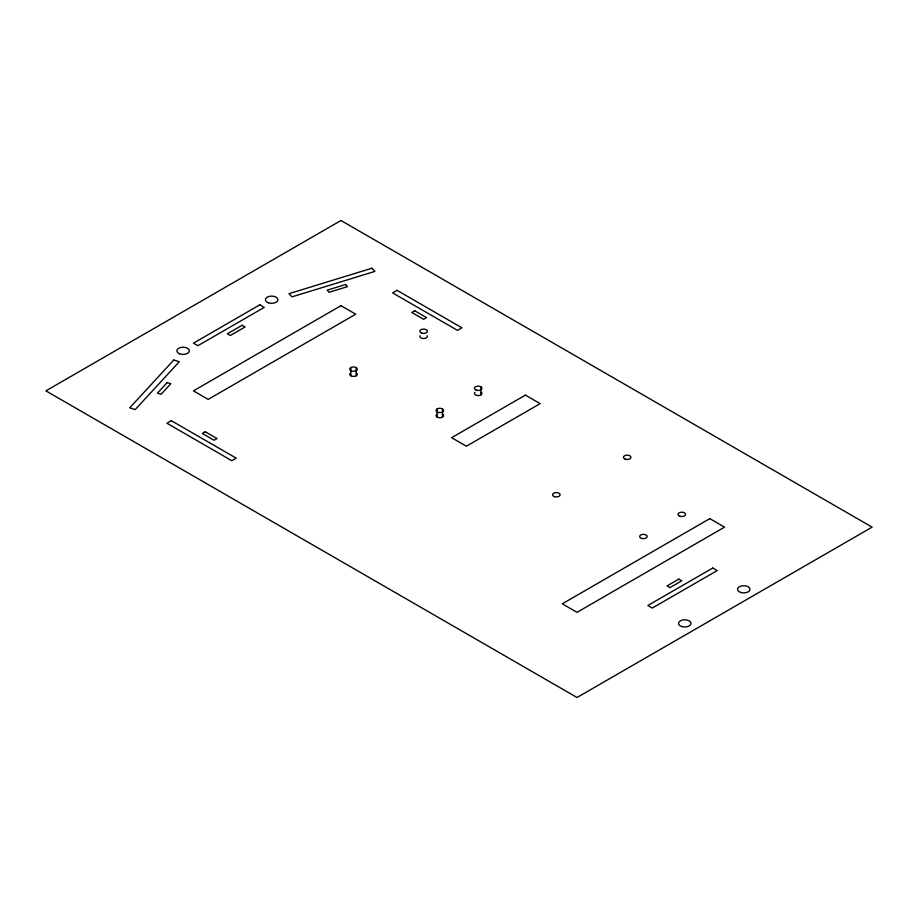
<?xml version="1.0" encoding="UTF-8"?>
<svg xmlns="http://www.w3.org/2000/svg" width="918" height="918" viewBox="0 0 918 918"><rect width="100%" height="100%" fill="white"/><g stroke="black" fill="none" stroke-linecap="round" stroke-linejoin="round"><path stroke-width="1.38" d="M480.837 386.765L480.837 394.947M442.476 408.912L442.476 417.093M437.163 408.912L437.163 417.093M356.15 367.613L356.15 375.772M350.883 367.613L350.883 375.772M356.448 372.892A3.752 2.169 0 0 1 356.54 375.531L355.863 375.944A3.752 2.169 0 0 1 351.284 375.99L350.584 375.6A3.752 2.169 0 0 1 350.01 373.454M427.214 335.781A3.752 2.169 0 0 1 423.588 338.512A3.752 2.169 0 0 1 419.962 335.781M481.434 392.33A3.752 2.169 0 0 1 478.175 395.578A3.752 2.169 0 0 1 474.927 392.33M443.073 414.477A3.752 2.169 0 0 1 439.825 417.724A3.752 2.169 0 0 1 436.566 414.477M173.777 360.005L129.702 407.867L135.233 409.566L179.308 361.703L173.777 360.005M167.122 382.634L157.403 393.179L161.086 394.304L170.886 383.667L167.122 382.634M351.169 367.441L350.492 367.854A3.752 2.169 0 0 0 350.584 370.493L351.284 370.883A3.752 2.169 0 0 0 355.863 370.826L356.54 370.424A3.752 2.169 0 0 0 356.448 367.785L355.736 367.395A3.752 2.169 0 0 0 351.169 367.441M340.968 220.504L45.9 390.861L577.032 697.496L872.1 527.139L340.968 220.504M259.828 304.822L193.434 343.16L197.863 345.707L264.258 307.381L259.828 304.822M242.123 325.27L227.366 333.785L230.315 335.495L245.072 326.969L242.123 325.27M340.968 305.683L193.434 390.861L208.191 399.376L355.725 314.197L340.968 305.683M171.31 420.673L166.881 423.221L231.795 460.698L236.224 458.151L171.31 420.673M397.035 290.34L392.606 292.899L457.52 330.377L461.949 327.829L397.035 290.34M205.242 431.747L202.293 433.445L214.089 440.261L217.038 438.552L205.242 431.747M414.741 310.789L411.792 312.487L423.588 319.303L426.537 317.605L414.741 310.789M525.394 395.119L451.622 437.702L466.378 446.228L540.14 403.633L525.394 395.119M709.809 518.624L562.275 603.803L577.032 612.317L724.566 527.139L709.809 518.624M678.827 579.097L667.03 585.913L669.979 587.623L681.776 580.807L678.827 579.097M712.758 568.024L647.844 605.513L652.273 608.06L717.188 570.583L712.758 568.024M371.928 268.228L289.021 293.668L291.97 296.858L374.865 271.418L371.928 268.228M345.65 284.477L327.233 290.134L329.011 292.314L347.44 286.657L345.65 284.477M421.718 333.108A3.752 2.169 0 0 0 427.352 331.226A3.752 2.169 0 0 0 421.718 329.355A3.752 2.169 0 0 0 421.718 333.108M437.943 412.331A3.752 2.169 0 0 0 443.578 410.449A3.752 2.169 0 0 0 437.943 408.567A3.752 2.169 0 0 0 437.943 412.331M476.304 390.184A3.752 2.169 0 0 0 481.939 388.303A3.752 2.169 0 0 0 476.304 386.421A3.752 2.169 0 0 0 476.304 390.184M554.472 496.649A3.752 2.169 0 0 0 560.129 494.791A3.752 2.169 0 0 0 554.518 492.886A3.752 2.169 0 0 0 554.472 496.649M625.066 459.08A3.752 2.169 0 0 0 630.93 457.462A3.752 2.169 0 0 0 625.571 455.339A3.752 2.169 0 0 0 625.066 459.08M679.905 516.249A3.752 2.169 0 0 0 685.539 514.367A3.752 2.169 0 0 0 679.905 512.485A3.752 2.169 0 0 0 679.905 516.249M641.544 538.396A3.752 2.169 0 0 0 647.179 536.514A3.752 2.169 0 0 0 641.544 534.632A3.752 2.169 0 0 0 641.544 538.396M179.538 353.786A6.254 3.615 0 0 0 189.349 351.124A6.254 3.615 0 0 0 180.444 347.555A6.254 3.615 0 0 0 179.538 353.786M268.504 302.848A6.254 3.615 0 0 0 277.89 299.716A6.254 3.615 0 0 0 268.504 296.583A6.254 3.615 0 0 0 268.504 302.848M681.604 626.524A6.254 3.615 0 0 0 690.99 623.391A6.254 3.615 0 0 0 681.604 620.27A6.254 3.615 0 0 0 681.604 626.524M740.619 592.454A6.254 3.615 0 0 0 750.006 589.322A6.254 3.615 0 0 0 740.619 586.189A6.254 3.615 0 0 0 740.619 592.454"/></g></svg>
